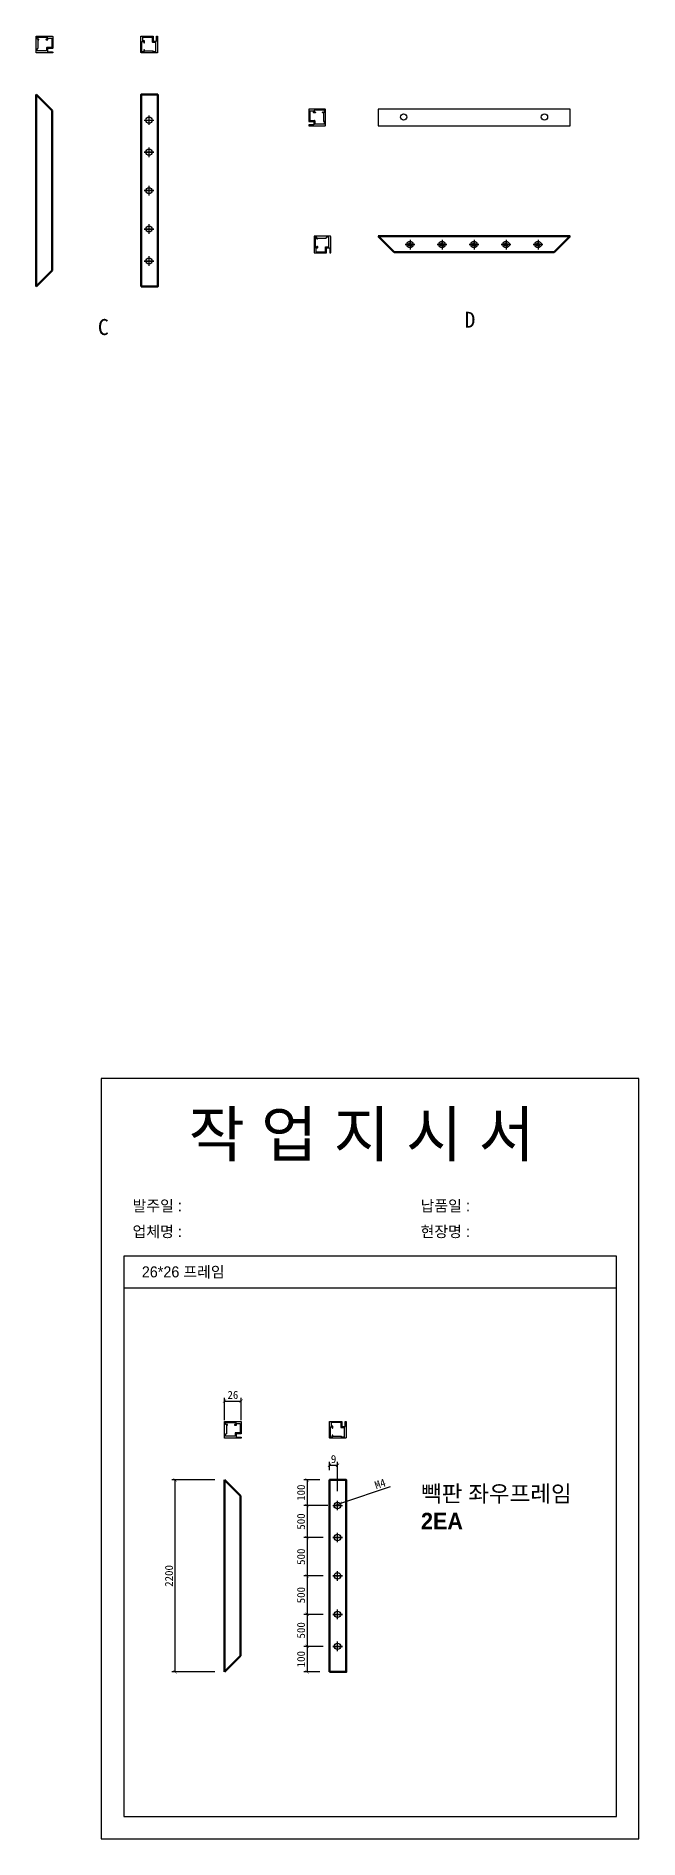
# Model space of a CAD drawing. Header units: millimetres. Extents: x -44117 to 256353, y -2095463 to 65325.
# Drawn here: x 30887 to 32771, y 19453 to 25085 of the extents above; entities that cross this region are included whole.
import ezdxf

# ---------------------------------------------------------------- set-up
doc = ezdxf.new("R2010")
doc.units = ezdxf.units.MM
doc.header["$LTSCALE"] = 10
doc.layers.add('Layer1', color=7, linetype='Continuous', lineweight=70)
doc.dimstyles.new('ISO-25', dxfattribs={"dimtxt": 2.5, "dimasz": 2.5, "dimexe": 1, "dimexo": 1, "dimtad": 1, "dimtxsty": 'Standard', "dimblk": 'ARCHTICK', "dimcen": 2.5, "dimadec": 0, "dimazin": 0, "dimtfac": 1, "dimtmove": 0, "dimatfit": 3, "dimfxl": 0, "dimarcsym": 0})

# ---------------------------------------------------------------- blocks, each defined once
blk = doc.blocks.new('_ArchTick')
at = {"color": 0, "linetype": 'ByBlock', "const_width": 0.15}
blk.add_lwpolyline([(-0.5, -0.5), (0.5, 0.5)], dxfattribs=at)
blk = doc.blocks.new('*D1139')
at = {"color": 0, "lineweight": -2}
for p, q in [((31446.2, 20574.6), (31311.5, 20574.6)), ((31321.5, 19974.6), (31321.5, 20574.6)), ((31446.2, 19974.6), (31311.5, 19974.6))]:
    blk.add_line(p, q, dxfattribs=at)
at = {"layer": 'Defpoints', "color": 0}
for p in [(31321.5, 20574.6), (31476.2, 20574.6), (31476.2, 19974.6)]:
    blk.add_point(p, dxfattribs=at)
at = {"color": 0, "lineweight": -2, "xscale": 10, "yscale": 10, "zscale": 10}
for p, rotation in [((31321.5, 20574.6), 90), ((31321.5, 19974.6), 270)]:
    blk.add_blockref('_ArchTick', p, dxfattribs=dict(at, rotation=rotation))
at = {"color": 0, "insert": (31302.8, 20274.6), "char_height": 25, "attachment_point": 5, "rotation": 90}
blk.add_mtext('2200', dxfattribs=at)
blk = doc.blocks.new('*D1107')
at = {"color": 0, "lineweight": -2}
for p, q in [((31819.3, 20494.3), (31838.3, 20500.7)), ((31994.1, 20553), (31838.3, 20500.7)), ((31819.3, 20494.3), (31819.3, 20494.3))]:
    blk.add_line(p, q, dxfattribs=at)
at = {"layer": 'Defpoints', "color": 0}
for p in [(31838.3, 20500.7), (31819.3, 20494.3)]:
    blk.add_point(p, dxfattribs=at)
at = {"color": 0, "lineweight": -2, "xscale": 10, "yscale": 10, "zscale": 10}
for p, rotation in [((31819.3, 20494.3), 18.56681303799174), ((31838.3, 20500.7), 198.5668130379917)]:
    blk.add_blockref('_ArchTick', p, dxfattribs=dict(at, rotation=rotation))
at = {"color": 0, "insert": (31962.5, 20562.2), "char_height": 25, "attachment_point": 5, "rotation": 18.5668}
blk.add_mtext('M4', dxfattribs=at)
blk = doc.blocks.new('*D1140')
at = {"color": 0, "lineweight": -2}
for p, q in [((31476.2, 20760.8), (31476.2, 20831)), ((31476.2, 20821), (31528.2, 20821)), ((31528.2, 20760.8), (31528.2, 20831))]:
    blk.add_line(p, q, dxfattribs=at)
at = {"layer": 'Defpoints', "color": 0}
for p in [(31528.2, 20821), (31476.2, 20730.8), (31528.2, 20730.8)]:
    blk.add_point(p, dxfattribs=at)
at = {"color": 0, "lineweight": -2, "xscale": 10, "yscale": 10, "zscale": 10, "rotation": 180}
blk.add_blockref('_ArchTick', (31476.2, 20821), dxfattribs=at)
at = {"color": 0, "lineweight": -2, "xscale": 10, "yscale": 10, "zscale": 10}
blk.add_blockref('_ArchTick', (31528.2, 20821), dxfattribs=at)
at = {"color": 0, "insert": (31502.2, 20839.8), "char_height": 25, "attachment_point": 5}
blk.add_mtext('26', dxfattribs=at)
blk = doc.blocks.new('*D1109')
at = {"color": 0, "lineweight": -2}
for p, q in [((31804.3, 20604.6), (31804.3, 20630.8)), ((31804.3, 20620.8), (31829.3, 20620.8)), ((31829.3, 20539.6), (31829.3, 20630.8))]:
    blk.add_line(p, q, dxfattribs=at)
at = {"layer": 'Defpoints', "color": 0}
for p in [(31829.3, 20620.8), (31804.3, 20574.6), (31829.3, 20509.6)]:
    blk.add_point(p, dxfattribs=at)
at = {"color": 0, "lineweight": -2, "xscale": 10, "yscale": 10, "zscale": 10, "rotation": 180}
blk.add_blockref('_ArchTick', (31804.3, 20620.8), dxfattribs=at)
at = {"color": 0, "lineweight": -2, "xscale": 10, "yscale": 10, "zscale": 10}
blk.add_blockref('_ArchTick', (31829.3, 20620.8), dxfattribs=at)
at = {"color": 0, "insert": (31816.8, 20639.6), "char_height": 25, "attachment_point": 5}
blk.add_mtext('9', dxfattribs=at)
blk = doc.blocks.new('*D1115')
at = {"color": 0, "lineweight": -2}
for p, q in [((31774.3, 20574.6), (31724.2, 20574.6)), ((31734.2, 20574.6), (31734.2, 20494.6)), ((31799.3, 20494.6), (31724.2, 20494.6))]:
    blk.add_line(p, q, dxfattribs=at)
at = {"layer": 'Defpoints', "color": 0}
for p in [(31804.3, 20574.6), (31734.2, 20494.6), (31829.3, 20494.6)]:
    blk.add_point(p, dxfattribs=at)
at = {"color": 0, "lineweight": -2, "xscale": 10, "yscale": 10, "zscale": 10}
for p, rotation in [((31734.2, 20574.6), 90), ((31734.2, 20494.6), 270)]:
    blk.add_blockref('_ArchTick', p, dxfattribs=dict(at, rotation=rotation))
at = {"color": 0, "insert": (31715.4, 20534.6), "char_height": 25, "attachment_point": 5, "rotation": 90}
blk.add_mtext('100', dxfattribs=at)
blk = doc.blocks.new('*D1155')
at = {"color": 0, "lineweight": -2}
for p, q in [((31799.3, 20494.6), (31724.2, 20494.6)), ((31734.2, 20494.6), (31734.2, 20394.6)), ((31784.3, 20394.6), (31724.2, 20394.6))]:
    blk.add_line(p, q, dxfattribs=at)
at = {"layer": 'Defpoints', "color": 0}
for p in [(31829.3, 20494.6), (31734.2, 20394.6), (31814.3, 20394.6)]:
    blk.add_point(p, dxfattribs=at)
at = {"color": 0, "lineweight": -2, "xscale": 10, "yscale": 10, "zscale": 10}
for p, rotation in [((31734.2, 20494.6), 90), ((31734.2, 20394.6), 270)]:
    blk.add_blockref('_ArchTick', p, dxfattribs=dict(at, rotation=rotation))
at = {"color": 0, "insert": (31715.4, 20444.6), "char_height": 25, "attachment_point": 5, "rotation": 90}
blk.add_mtext('500', dxfattribs=at)
blk = doc.blocks.new('*D1156')
at = {"color": 0, "lineweight": -2}
for p, q in [((31784.3, 20394.6), (31724.2, 20394.6)), ((31734.2, 20394.6), (31734.2, 20274.6)), ((31784.3, 20274.6), (31724.2, 20274.6))]:
    blk.add_line(p, q, dxfattribs=at)
at = {"layer": 'Defpoints', "color": 0}
for p in [(31814.3, 20394.6), (31734.2, 20274.6), (31814.3, 20274.6)]:
    blk.add_point(p, dxfattribs=at)
at = {"color": 0, "lineweight": -2, "xscale": 10, "yscale": 10, "zscale": 10}
for p, rotation in [((31734.2, 20394.6), 90), ((31734.2, 20274.6), 270)]:
    blk.add_blockref('_ArchTick', p, dxfattribs=dict(at, rotation=rotation))
at = {"color": 0, "insert": (31715.4, 20334.6), "char_height": 25, "attachment_point": 5, "rotation": 90}
blk.add_mtext('500', dxfattribs=at)
blk = doc.blocks.new('*D1157')
at = {"color": 0, "lineweight": -2}
for p, q in [((31784.3, 20274.6), (31724.2, 20274.6)), ((31734.2, 20274.6), (31734.2, 20154.6)), ((31784.3, 20154.6), (31724.2, 20154.6))]:
    blk.add_line(p, q, dxfattribs=at)
at = {"layer": 'Defpoints', "color": 0}
for p in [(31814.3, 20274.6), (31734.2, 20154.6), (31814.3, 20154.6)]:
    blk.add_point(p, dxfattribs=at)
at = {"color": 0, "lineweight": -2, "xscale": 10, "yscale": 10, "zscale": 10}
for p, rotation in [((31734.2, 20274.6), 90), ((31734.2, 20154.6), 270)]:
    blk.add_blockref('_ArchTick', p, dxfattribs=dict(at, rotation=rotation))
at = {"color": 0, "insert": (31715.4, 20214.6), "char_height": 25, "attachment_point": 5, "rotation": 90}
blk.add_mtext('500', dxfattribs=at)
blk = doc.blocks.new('*D1158')
at = {"color": 0, "lineweight": -2}
for p, q in [((31784.3, 20154.6), (31724.2, 20154.6)), ((31734.2, 20154.6), (31734.2, 20054.6)), ((31784.3, 20054.6), (31724.2, 20054.6))]:
    blk.add_line(p, q, dxfattribs=at)
at = {"layer": 'Defpoints', "color": 0}
for p in [(31814.3, 20154.6), (31734.2, 20054.6), (31814.3, 20054.6)]:
    blk.add_point(p, dxfattribs=at)
at = {"color": 0, "lineweight": -2, "xscale": 10, "yscale": 10, "zscale": 10}
for p, rotation in [((31734.2, 20154.6), 90), ((31734.2, 20054.6), 270)]:
    blk.add_blockref('_ArchTick', p, dxfattribs=dict(at, rotation=rotation))
at = {"color": 0, "insert": (31715.4, 20104.6), "char_height": 25, "attachment_point": 5, "rotation": 90}
blk.add_mtext('500', dxfattribs=at)
blk = doc.blocks.new('*D1159')
at = {"color": 0, "lineweight": -2}
for p, q in [((31784.3, 20054.6), (31724.2, 20054.6)), ((31734.2, 20054.6), (31734.2, 19974.6)), ((31774.3, 19974.6), (31724.2, 19974.6))]:
    blk.add_line(p, q, dxfattribs=at)
at = {"layer": 'Defpoints', "color": 0}
for p in [(31814.3, 20054.6), (31734.2, 19974.6), (31804.3, 19974.6)]:
    blk.add_point(p, dxfattribs=at)
at = {"color": 0, "lineweight": -2, "xscale": 10, "yscale": 10, "zscale": 10}
for p, rotation in [((31734.2, 20054.6), 90), ((31734.2, 19974.6), 270)]:
    blk.add_blockref('_ArchTick', p, dxfattribs=dict(at, rotation=rotation))
at = {"color": 0, "insert": (31715.4, 20014.6), "char_height": 25, "attachment_point": 5, "rotation": 90}
blk.add_mtext('100', dxfattribs=at)

msp = doc.modelspace()

# ---------------------------------------------------------------- linework, layer by layer
for p, q in [((30890.19368, 25075.37005), (30890.19368, 25081.37005)), ((30890.19368, 25081.37005), (30922.19368, 25081.37005)), ((30895.59368, 25075.37005), (30890.19368, 25075.37005)), ((30893.19368, 25073.37005), (30895.59368, 25073.37005)), ((30893.19368, 25073.37005), (30893.19368, 25046.37005)), ((30896.19368, 25073.97005), (30896.19368, 25074.77005)), ((30918.19368, 25074.77005), (30918.19368, 25073.97005)), ((30922.19368, 25075.37005), (30918.79368, 25075.37005)), ((30918.79368, 25073.37005), (30923.59368, 25073.37005)), ((30922.19368, 25081.37005), (30922.19368, 25075.37005)), ((30924.19368, 25073.97005), (30924.19368, 25078.37005)), ((30924.19368, 25078.37005), (30936.19368, 25078.37005)), ((30936.19368, 25078.37005), (30936.19368, 25048.77005)), ((31217.86343, 25036.01509), (31217.86343, 25068.01509)), ((31217.86343, 25068.01509), (31223.86343, 25068.01509)), ((31220.86343, 25070.01509), (31220.86343, 25082.01509)), ((31220.86343, 25082.01509), (31250.46343, 25082.01509)), ((31225.26343, 25070.01509), (31220.86343, 25070.01509)), ((31223.86343, 25068.01509), (31223.86343, 25064.61509)), ((31224.46343, 25064.01509), (31225.26343, 25064.01509)), ((31225.86343, 25064.61509), (31225.86343, 25069.41509)), ((31250.46343, 25082.01509), (31250.46343, 25069.01509)), ((31250.46343, 25069.01509), (31250.46343, 25066.61509)), ((31251.06343, 25066.01509), (31253.46343, 25066.01509)), ((31253.46343, 25066.01509), (31260.86343, 25066.01509)), ((31253.46343, 25066.01509), (31253.46343, 25066.01509)), ((31260.86343, 25066.01509), (31260.86343, 25036.01509)), ((30890.19368, 25038.37005), (30890.19368, 25046.37005)), ((30890.19368, 25046.37005), (30893.19368, 25046.37005)), ((30920.19368, 25038.37005), (30890.19368, 25038.37005)), ((30920.19368, 25048.17005), (30920.19368, 25045.77005)), ((30920.19368, 25045.77005), (30920.19368, 25038.37005)), ((30920.19368, 25045.77005), (30920.19368, 25045.77005)), ((30923.19368, 25048.77005), (30920.79368, 25048.77005)), ((30936.19368, 25048.77005), (30923.19368, 25048.77005)), ((31223.86343, 25036.01509), (31217.86343, 25036.01509)), ((31223.86343, 25041.41509), (31223.86343, 25036.01509)), ((31225.26343, 25042.01509), (31224.46343, 25042.01509)), ((31225.86343, 25039.01509), (31225.86343, 25041.41509)), ((31225.86343, 25039.01509), (31252.86343, 25039.01509)), ((31252.86343, 25036.01509), (31252.86343, 25039.01509)), ((31260.86343, 25036.01509), (31252.86343, 25036.01509)), ((31754.32521, 24850.5831), (31742.32521, 24850.5831)), ((31742.32521, 24850.5831), (31742.32521, 24820.9831)), ((31754.32521, 24846.1831), (31754.32521, 24850.5831)), ((31759.72521, 24845.5831), (31754.92521, 24845.5831)), ((31788.32521, 24853.5831), (31756.32521, 24853.5831)), ((31756.32521, 24853.5831), (31756.32521, 24847.5831)), ((31756.32521, 24847.5831), (31759.72521, 24847.5831)), ((31760.32521, 24846.9831), (31760.32521, 24846.1831)), ((31782.32521, 24846.1831), (31782.32521, 24846.9831)), ((31782.92521, 24847.5831), (31788.32521, 24847.5831)), ((31785.32521, 24845.5831), (31782.92521, 24845.5831)), ((31785.32521, 24845.5831), (31785.32521, 24818.5831)), ((31788.32521, 24847.5831), (31788.32521, 24853.5831)), ((32555.82362, 24856.5831), (31955.82362, 24856.5831)), ((31955.82362, 24856.5831), (31955.82362, 24804.5831)), ((32555.82362, 24804.5831), (32555.82362, 24856.5831)), ((31742.32521, 24820.9831), (31755.32521, 24820.9831)), ((31755.32521, 24820.9831), (31757.72521, 24820.9831)), ((31758.32521, 24820.3831), (31758.32521, 24817.9831)), ((31758.32521, 24817.9831), (31758.32521, 24810.5831)), ((31758.32521, 24817.9831), (31758.32521, 24817.9831)), ((31758.32521, 24810.5831), (31788.32521, 24810.5831)), ((31788.32521, 24818.5831), (31785.32521, 24818.5831)), ((31788.32521, 24810.5831), (31788.32521, 24818.5831)), ((31955.82362, 24804.5831), (32555.82362, 24804.5831)), ((31764.9281, 24456.66468), (31758.9281, 24456.66468)), ((31758.9281, 24456.66468), (31758.9281, 24424.66468)), ((31764.9281, 24451.26468), (31764.9281, 24456.66468)), ((31766.3281, 24450.66468), (31765.5281, 24450.66468)), ((31766.9281, 24453.66468), (31766.9281, 24451.26468)), ((31766.9281, 24453.66468), (31793.9281, 24453.66468)), ((31801.9281, 24456.66468), (31793.9281, 24456.66468)), ((31793.9281, 24456.66468), (31793.9281, 24453.66468)), ((31801.9281, 24426.66468), (31801.9281, 24456.66468)), ((31758.9281, 24424.66468), (31764.9281, 24424.66468)), ((31766.3281, 24422.66468), (31761.9281, 24422.66468)), ((31761.9281, 24422.66468), (31761.9281, 24410.66468)), ((31761.9281, 24410.66468), (31791.5281, 24410.66468)), ((31764.9281, 24424.66468), (31764.9281, 24428.06468)), ((31765.5281, 24428.66468), (31766.3281, 24428.66468)), ((31766.9281, 24428.06468), (31766.9281, 24423.26468)), ((31791.5281, 24423.66468), (31791.5281, 24426.06468)), ((31791.5281, 24410.66468), (31791.5281, 24423.66468)), ((31792.1281, 24426.66468), (31794.5281, 24426.66468)), ((31794.5281, 24426.66468), (31801.9281, 24426.66468)), ((31794.5281, 24426.66468), (31794.5281, 24426.66468)), ((32701.08949, 21273.8313), (31161.08949, 21273.8313)), ((32701.08949, 21173.8313), (31161.08949, 21173.8313)), ((31479.2448, 20747.82818), (31479.2448, 20753.82818)), ((31479.2448, 20753.82818), (31511.2448, 20753.82818)), ((31484.6448, 20747.82818), (31479.2448, 20747.82818)), ((31482.2448, 20745.82818), (31484.6448, 20745.82818)), ((31482.2448, 20745.82818), (31482.2448, 20718.82818)), ((31485.2448, 20746.42818), (31485.2448, 20747.22818)), ((31507.2448, 20747.22818), (31507.2448, 20746.42818)), ((31511.2448, 20747.82818), (31507.8448, 20747.82818)), ((31507.8448, 20745.82818), (31512.6448, 20745.82818)), ((31511.2448, 20753.82818), (31511.2448, 20747.82818)), ((31513.2448, 20746.42818), (31513.2448, 20750.82818)), ((31513.2448, 20750.82818), (31525.2448, 20750.82818)), ((31525.2448, 20750.82818), (31525.2448, 20721.22818)), ((31806.91454, 20708.47323), (31806.91454, 20740.47323)), ((31806.91454, 20740.47323), (31812.91454, 20740.47323)), ((31809.91454, 20742.47323), (31809.91454, 20754.47323)), ((31809.91454, 20754.47323), (31839.51454, 20754.47323)), ((31814.31454, 20742.47323), (31809.91454, 20742.47323)), ((31812.91454, 20740.47323), (31812.91454, 20737.07323)), ((31813.51454, 20736.47323), (31814.31454, 20736.47323)), ((31814.91454, 20737.07323), (31814.91454, 20741.87323)), ((31839.51454, 20754.47323), (31839.51454, 20741.47323)), ((31839.51454, 20741.47323), (31839.51454, 20739.07323)), ((31840.11454, 20738.47323), (31842.51454, 20738.47323)), ((31842.51454, 20738.47323), (31849.91454, 20738.47323)), ((31842.51454, 20738.47323), (31842.51454, 20738.47323)), ((31849.91454, 20738.47323), (31849.91454, 20708.47323)), ((31479.2448, 20710.82818), (31479.2448, 20718.82818)), ((31479.2448, 20718.82818), (31482.2448, 20718.82818)), ((31509.2448, 20710.82818), (31479.2448, 20710.82818)), ((31509.2448, 20720.62818), (31509.2448, 20718.22818)), ((31509.2448, 20718.22818), (31509.2448, 20710.82818)), ((31509.2448, 20718.22818), (31509.2448, 20718.22818)), ((31512.2448, 20721.22818), (31509.8448, 20721.22818)), ((31525.2448, 20721.22818), (31512.2448, 20721.22818)), ((31812.91454, 20708.47323), (31806.91454, 20708.47323)), ((31812.91454, 20713.87323), (31812.91454, 20708.47323)), ((31814.31454, 20714.47323), (31813.51454, 20714.47323)), ((31814.91454, 20711.47323), (31814.91454, 20713.87323)), ((31814.91454, 20711.47323), (31841.91454, 20711.47323)), ((31841.91454, 20708.47323), (31841.91454, 20711.47323)), ((31849.91454, 20708.47323), (31841.91454, 20708.47323))]:
    msp.add_line(p, q)
at = {"lineweight": 30}
for p, q in [((31240.27907, 24807.18693), (31240.27907, 24837.18693)), ((31225.27907, 24822.18693), (31255.27907, 24822.18693)), ((31240.27907, 24707.18693), (31240.27907, 24737.18693)), ((31240.27907, 24587.18693), (31240.27907, 24617.18693)), ((31240.27907, 24467.18693), (31240.27907, 24497.18693)), ((32055.82362, 24448.66468), (32055.82362, 24418.66468)), ((32155.82362, 24448.66468), (32155.82362, 24418.66468)), ((32255.82362, 24448.66468), (32255.82362, 24418.66468)), ((32355.82362, 24448.66468), (32355.82362, 24418.66468)), ((32455.82362, 24448.66468), (32455.82362, 24418.66468)), ((31240.27907, 24367.18693), (31240.27907, 24397.18693)), ((31829.33019, 20479.64506), (31829.33019, 20509.64506)), ((31814.33019, 20494.64506), (31844.33019, 20494.64506)), ((31829.33019, 20379.64506), (31829.33019, 20409.64506)), ((31829.33019, 20259.64506), (31829.33019, 20289.64506)), ((31829.33019, 20139.64506), (31829.33019, 20169.64506)), ((31829.33019, 20039.64506), (31829.33019, 20069.64506))]:
    msp.add_line(p, q, dxfattribs=at)
for points in [[(30938.59368, 25035.37031, -0.4142135624), (30939.19368, 25034.77031), (30939.19368, 25032.97005, -0.4142135624), (30938.59368, 25032.37005), (30888.19368, 25032.37005, -0.4142135624), (30887.19368, 25033.37005), (30887.19368, 25083.37005, -0.4142135624), (30888.19368, 25084.37005), (30938.19368, 25084.37005, -0.4142135624), (30939.19368, 25083.37005), (30939.19368, 25046.77005, -0.4142135624), (30938.19368, 25045.77005), (30923.19368, 25045.77005), (30923.19368, 25035.37005), (30938.59368, 25035.37005)], [(31263.86317, 25084.41509, -0.4142135624), (31264.46317, 25085.01509), (31266.26343, 25085.01509, -0.4142135624), (31266.86343, 25084.41509), (31266.86343, 25034.01509, -0.4142135624), (31265.86343, 25033.01509), (31215.86343, 25033.01509, -0.4142135624), (31214.86343, 25034.01509), (31214.86343, 25084.01509, -0.4142135624), (31215.86343, 25085.01509), (31252.46343, 25085.01509, -0.4142135624), (31253.46343, 25084.01509), (31253.46343, 25069.01509), (31263.86343, 25069.01509), (31263.86343, 25084.41509)], [(31739.92521, 24807.58336, 0.4142135624), (31739.32521, 24806.98336), (31739.32521, 24805.1831, 0.4142135624), (31739.92521, 24804.5831), (31790.32521, 24804.5831, 0.4142135624), (31791.32521, 24805.5831), (31791.32521, 24855.5831, 0.4142135624), (31790.32521, 24856.5831), (31740.32521, 24856.5831, 0.4142135624), (31739.32521, 24855.5831), (31739.32521, 24818.9831, 0.4142135624), (31740.32521, 24817.9831), (31755.32521, 24817.9831), (31755.32521, 24807.5831), (31739.92521, 24807.5831)], [(31804.92784, 24408.26468, 0.4142135624), (31805.52784, 24407.66468), (31807.3281, 24407.66468, 0.4142135624), (31807.9281, 24408.26468), (31807.9281, 24458.66468, 0.4142135624), (31806.9281, 24459.66468), (31756.9281, 24459.66468, 0.4142135624), (31755.9281, 24458.66468), (31755.9281, 24408.66468, 0.4142135624), (31756.9281, 24407.66468), (31793.5281, 24407.66468, 0.4142135624), (31794.5281, 24408.66468), (31794.5281, 24423.66468), (31804.9281, 24423.66468), (31804.9281, 24408.26468)], [(31527.6448, 20707.82844, -0.4142135624), (31528.2448, 20707.22844), (31528.2448, 20705.42818, -0.4142135624), (31527.6448, 20704.82818), (31477.2448, 20704.82818, -0.4142135624), (31476.2448, 20705.82818), (31476.2448, 20755.82818, -0.4142135624), (31477.2448, 20756.82818), (31527.2448, 20756.82818, -0.4142135624), (31528.2448, 20755.82818), (31528.2448, 20719.22818, -0.4142135624), (31527.2448, 20718.22818), (31512.2448, 20718.22818), (31512.2448, 20707.82818), (31527.6448, 20707.82818)], [(31852.91428, 20756.87323, -0.4142135624), (31853.51428, 20757.47323), (31855.31454, 20757.47323, -0.4142135624), (31855.91454, 20756.87323), (31855.91454, 20706.47323, -0.4142135624), (31854.91454, 20705.47323), (31804.91454, 20705.47323, -0.4142135624), (31803.91454, 20706.47323), (31803.91454, 20756.47323, -0.4142135624), (31804.91454, 20757.47323), (31841.51454, 20757.47323, -0.4142135624), (31842.51454, 20756.47323), (31842.51454, 20741.47323), (31852.91454, 20741.47323), (31852.91454, 20756.87323)]]:
    msp.add_lwpolyline(points, format="xyb")
for points in [[(31225.27907, 24722.18693), (31255.27907, 24722.18693)], [(31225.27907, 24602.18693), (31255.27907, 24602.18693)], [(31225.27907, 24482.18693), (31255.27907, 24482.18693)], [(32070.82362, 24433.66468), (32040.82362, 24433.66468)], [(32170.82362, 24433.66468), (32140.82362, 24433.66468)], [(32270.82362, 24433.66468), (32240.82362, 24433.66468)], [(32370.82362, 24433.66468), (32340.82362, 24433.66468)], [(32470.82362, 24433.66468), (32440.82362, 24433.66468)], [(31225.27907, 24382.18693), (31255.27907, 24382.18693)], [(31814.33019, 20394.64506), (31844.33019, 20394.64506)], [(31814.33019, 20274.64506), (31844.33019, 20274.64506)], [(31814.33019, 20154.64506), (31844.33019, 20154.64506)], [(31814.33019, 20054.64506), (31844.33019, 20054.64506)]]:
    msp.add_lwpolyline(points, close=True, dxfattribs=at)
msp.add_lwpolyline([(31091.08949, 19453.00103), (32771.08949, 19453.00103), (32771.08949, 21829.00103), (31091.08949, 21829.00103)], close=True)
msp.add_lwpolyline([(31161.08949, 21273.8313), (31161.08949, 19523.00103), (32701.08949, 19523.00103), (32701.08949, 21273.8313)])
for centre in [(32035.82362, 24832.0831), (32475.82362, 24832.0831)]:
    msp.add_circle(centre, 10)
for centre, radius in [((31240.27907, 24822.18693), 10), ((31240.27907, 24722.18693), 10), ((31240.27907, 24602.18693), 10), ((31240.27907, 24482.18693), 10), ((32055.82362, 24433.66468), 10), ((32155.82362, 24433.66468), 10), ((32255.82362, 24433.66468), 10), ((32355.82362, 24433.66468), 10), ((32455.82362, 24433.66468), 10), ((31240.27907, 24382.18693), 10), ((32055.82362, 24433.66468), 5), ((32155.82362, 24433.66468), 5), ((32255.82362, 24433.66468), 5), ((32355.82362, 24433.66468), 5), ((32455.82362, 24433.66468), 5), ((31829.33019, 20494.64506), 10), ((31829.33019, 20394.64506), 10), ((31829.33019, 20274.64506), 10), ((31829.33019, 20154.64506), 10), ((31829.33019, 20054.64506), 10)]:
    msp.add_circle(centre, radius, dxfattribs=at)
for centre, start, end in [((30895.59368, 25074.77005), 360, 90), ((30895.59368, 25073.97005), 270, 0), ((30918.79368, 25074.77005), 90, 180), ((30918.79368, 25073.97005), 180, 270), ((30923.59368, 25073.97005), 270, 0), ((31224.46343, 25064.61509), 180, 270), ((31225.26343, 25069.41509), 360, 90), ((31225.26343, 25064.61509), 270, 0), ((31251.06343, 25066.61509), 180, 270), ((30920.79368, 25048.17005), 90, 180), ((31224.46343, 25041.41509), 90, 180), ((31225.26343, 25041.41509), 360, 90), ((31754.92521, 24846.1831), 180, 270), ((31759.72521, 24846.9831), 0, 90), ((31759.72521, 24846.1831), 270, 0), ((31782.92521, 24846.9831), 90, 180), ((31782.92521, 24846.1831), 180, 270), ((31757.72521, 24820.3831), 0, 90), ((31765.5281, 24451.26468), 180, 270), ((31766.3281, 24451.26468), 270, 0), ((31765.5281, 24428.06468), 90, 180), ((31766.3281, 24428.06468), 0, 90), ((31766.3281, 24423.26468), 270, 0), ((31792.1281, 24426.06468), 90, 180), ((31484.6448, 20747.22818), 360, 90), ((31484.6448, 20746.42818), 270, 0), ((31507.8448, 20747.22818), 90, 180), ((31507.8448, 20746.42818), 180, 270), ((31512.6448, 20746.42818), 270, 0), ((31813.51454, 20737.07323), 180, 270), ((31814.31454, 20741.87323), 360, 90), ((31814.31454, 20737.07323), 270, 0), ((31840.11454, 20739.07323), 180, 270), ((31509.8448, 20720.62818), 90, 180), ((31813.51454, 20713.87323), 90, 180), ((31814.31454, 20713.87323), 360, 90)]:
    msp.add_arc(centre, 0.6, start, end)
at = {"layer": 'Layer1'}
for p, q in [((30937.19368, 24852.18693), (30887.19368, 24902.18693)), ((32005.82362, 24409.66468), (31955.82362, 24459.66468)), ((32505.82362, 24409.66468), (32555.82362, 24459.66468)), ((30937.19368, 24352.18693), (30887.19368, 24302.18693)), ((31526.2448, 20524.64506), (31476.2448, 20574.64506)), ((31526.2448, 20024.64506), (31476.2448, 19974.64506))]:
    msp.add_line(p, q, dxfattribs=at)
for points in [[(30887.19368, 24902.18693), (30887.19368, 24302.18693)], [(30937.19368, 24852.18693), (30937.19368, 24352.18693)], [(32555.82362, 24459.66468), (31955.82362, 24459.66468)], [(32505.82362, 24409.66468), (32005.82362, 24409.66468)], [(31476.2448, 20574.64506), (31476.2448, 19974.64506)], [(31526.2448, 20524.64506), (31526.2448, 20024.64506)]]:
    msp.add_lwpolyline(points, dxfattribs=at)
for points in [[(31215.27907, 24302.18693), (31267.27907, 24302.18693), (31267.27907, 24902.18693), (31215.27907, 24902.18693)], [(31804.33019, 19974.64506), (31856.33019, 19974.64506), (31856.33019, 20574.64506), (31804.33019, 20574.64506)]]:
    msp.add_lwpolyline(points, close=True, dxfattribs=at)

# ---------------------------------------------------------------- texts
at = {"attachment_point": 1}
for s, width, heights, insert, char_height in [('D', 295.842037, [-50], (32225.93808, 24223.75394), 50), ('C', 295.842037, [-50], (31080.24263, 24201.04784), 50), ('{\\fGulim|b0|i0|c129|p50;작 업 지 시 서}', 3307.3198183, [-155.84554], (31363.89609, 21724.83851), 140), ('{\\fGulim|b0|i0|c129|p50;발주일 :}', 3307.3198183, [-38.18216], (31188.68674, 21448.11809), 34.3), ('{\\fGulim|b0|i0|c129|p50;납품일 :}', 3307.3198183, [-37.67976], (32088.66472, 21448.11809), 34.3), ('{\\fGulim|b0|i0|c129|p50;업체명 : }', 3307.3198183, [-38.2735], (31188.68674, 21367.46191), 34.3), ('{\\fGulim|b0|i0|c129|p50;현장명 : }', 3307.3198183, [-38.2735], (32088.66472, 21367.46191), 34.3), ('{\\fGulim|b0|i0|c129|p50;26*26 프레임}', 3307.3198183, [-38.22783], (31217.64932, 21241.59334), 34.3), ('{\\fGulim|b1|i0|c129|p50;빽판 좌우프레임\\P2EA}', 3307.3198183, [-141.07917], (32090.05895, 20557.572), 51.45)]:
    msp.add_mtext_dynamic_manual_height_columns(s, width=width, gutter_width=12.5, heights=heights, dxfattribs=dict(at, insert=insert, char_height=char_height))

# ---------------------------------------------------------------- dimensions: what is measured, and where the dimension line sits
for base, p1, p2, text, picture, middle in [((31528.2448, 20821.04362), (31476.2448, 20730.82818), (31528.2448, 20730.82818), '26', '*D1140', (31502.2448, 20821.04362)), ((31829.33019, 20620.84379), (31804.33019, 20574.64506), (31829.33019, 20509.64506), '9', '*D1109', (31816.83019, 20620.84379))]:
    dim = msp.add_linear_dim(base=base, p1=p1, p2=p2, text=text, dimstyle='ISO-25', override={"dimscale": 10, "dimasz": 1, "dimexo": 3})
    dim.commit()
    dim.dimension.update_dxf_attribs({"geometry": picture, "text_midpoint": middle, "dimtype": 160})
for base, p1, p2, text, picture, middle in [((31321.50502, 20574.64506), (31476.2448, 19974.64506), (31476.2448, 20574.64506), '2200', '*D1139', (31302.75502, 20274.64506)), ((31734.17961, 20494.64506), (31804.33019, 20574.64506), (31829.33019, 20494.64506), '100', '*D1115', (31715.42961, 20534.64506)), ((31734.17961, 20394.64506), (31829.33019, 20494.64506), (31814.33019, 20394.64506), '500', '*D1155', (31715.42961, 20444.64506)), ((31734.17961, 20274.64506), (31814.33019, 20394.64506), (31814.33019, 20274.64506), '500', '*D1156', (31715.42961, 20334.64506)), ((31734.17961, 20154.64506), (31814.33019, 20274.64506), (31814.33019, 20154.64506), '500', '*D1157', (31715.42961, 20214.64506)), ((31734.17961, 20054.64506), (31814.33019, 20154.64506), (31814.33019, 20054.64506), '500', '*D1158', (31715.42961, 20104.64506)), ((31734.17961, 19974.64506), (31814.33019, 20054.64506), (31804.33019, 19974.64506), '100', '*D1159', (31715.42961, 20014.64506))]:
    dim = msp.add_linear_dim(base=base, p1=p1, p2=p2, angle=90, text=text, dimstyle='ISO-25', override={"dimscale": 10, "dimasz": 1, "dimexo": 3})
    dim.commit()
    dim.dimension.update_dxf_attribs({"geometry": picture, "text_midpoint": middle})
dim = msp.add_diameter_dim_2p(p1=(31819.33519, 20494.32863), p2=(31838.29425, 20500.69683), text='M4', dimstyle='ISO-25', override={"dimscale": 10, "dimasz": 1, "dimexo": 3})
dim.commit()
dim.dimension.update_dxf_attribs({"geometry": '*D1107', "text_midpoint": (31968.42988, 20544.40841), "dimtype": 163})

doc.saveas('drawing.dxf')
